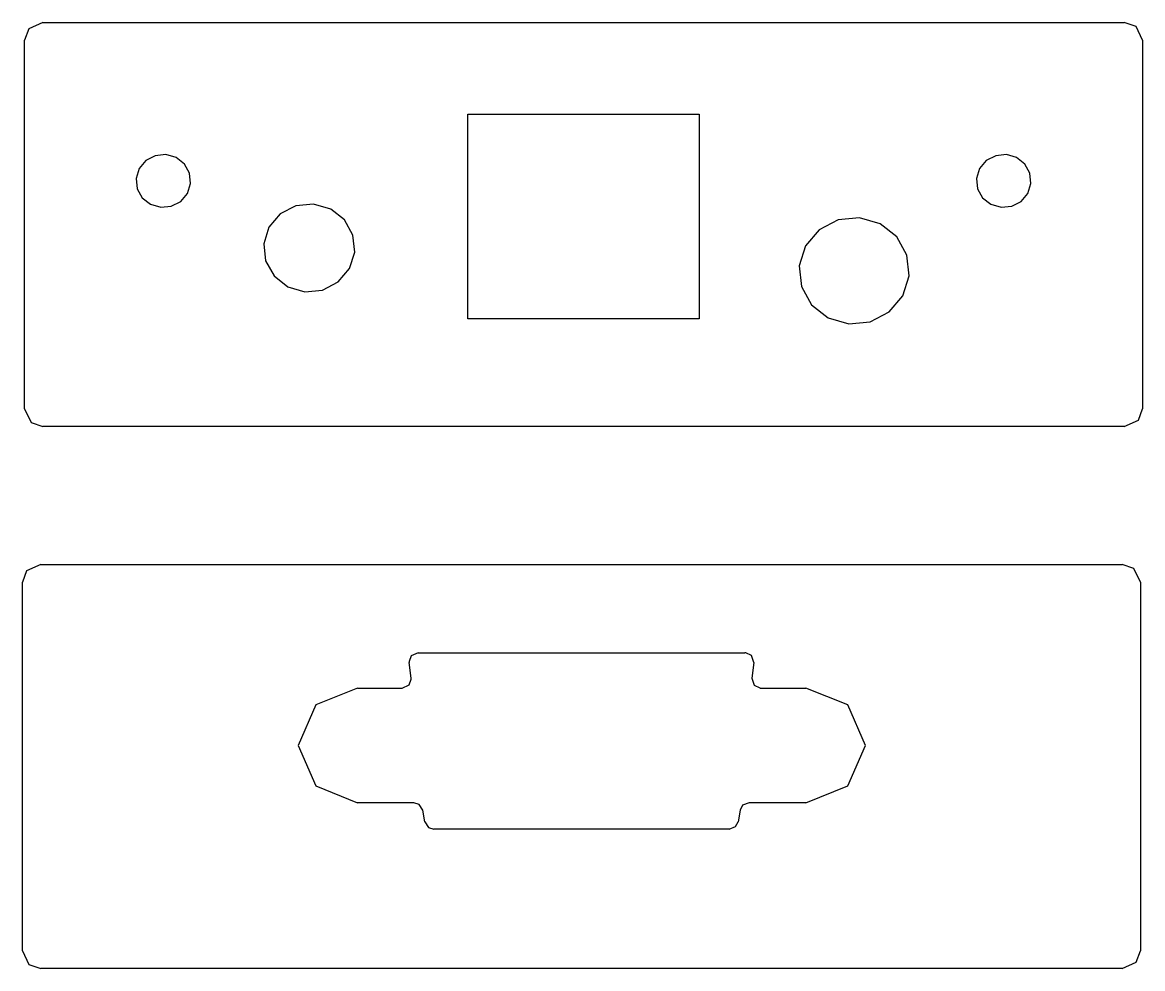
# Model space of a CAD drawing. Header units: millimetres. Extents: x 74.4 to 135.8, y 116.2 to 168.1.
import ezdxf

# ---------------------------------------------------------------- set-up
doc = ezdxf.new("R2010")
doc.units = ezdxf.units.MM

msp = doc.modelspace()

# ---------------------------------------------------------------- linework, layer by layer
at = {"color": 7, "linetype": 'Continuous'}
for p, q in [((75.493, 168.108), (134.778, 168.108)), ((74.491, 146.924), (74.491, 167.141)), ((135.779, 167.141), (135.779, 146.924)), ((98.802, 163.078), (111.468, 163.078)), ((98.802, 151.857), (98.802, 163.078)), ((111.468, 163.078), (111.468, 151.857)), ((111.468, 151.857), (98.802, 151.857)), ((134.778, 145.956), (75.493, 145.956)), ((75.38, 138.388), (134.665, 138.388)), ((74.379, 117.204), (74.379, 137.421)), ((135.667, 137.421), (135.667, 117.204)), ((96.076, 133.551), (113.969, 133.551)), ((95.689, 132.16), (95.579, 133.008)), ((114.466, 133.008), (114.356, 132.16)), ((92.755, 131.617), (95.192, 131.617)), ((114.853, 131.617), (117.328, 131.617)), ((95.836, 125.329), (92.755, 125.329)), ((117.328, 125.329), (114.21, 125.329)), ((96.441, 124.282), (96.33, 124.925)), ((113.715, 124.925), (113.605, 124.282)), ((113.111, 123.878), (96.935, 123.878)), ((134.665, 116.236), (75.38, 116.236))]:
    msp.add_line(p, q, dxfattribs=at)
at = {"color": 7, "linetype": 'Continuous', "flags": 128}
for points in [[(75.493, 168.108), (74.723, 167.759), (74.491, 167.141)], [(75.443, 168.108), (75.443, 168.107), (75.443, 168.107)], [(135.779, 167.141), (135.418, 167.884), (134.778, 168.108)], [(74.493, 167.189), (74.492, 167.189), (74.491, 167.189)], [(83.537, 159.838), (83.26, 160.336), (82.806, 160.694), (82.246, 160.857), (81.664, 160.8), (81.148, 160.532), (80.778, 160.095), (80.609, 159.553), (80.668, 158.991), (80.945, 158.493), (81.398, 158.135), (81.959, 157.972), (82.541, 158.029), (83.056, 158.296), (83.427, 158.734), (83.595, 159.275), (83.537, 159.838)], [(129.603, 159.838), (129.326, 160.336), (128.873, 160.694), (128.312, 160.857), (127.73, 160.8), (127.214, 160.532), (126.844, 160.095), (126.675, 159.553), (126.734, 158.991), (127.011, 158.493), (127.464, 158.135), (128.025, 157.972), (128.607, 158.029), (129.123, 158.296), (129.493, 158.734), (129.662, 159.275), (129.603, 159.838)], [(92.493, 156.45), (92.031, 157.28), (91.276, 157.876), (90.342, 158.148), (89.371, 158.053), (88.512, 157.607), (87.895, 156.878), (87.614, 155.975), (87.712, 155.038), (88.173, 154.208), (88.929, 153.612), (89.863, 153.34), (90.833, 153.435), (91.692, 153.881), (92.31, 154.61), (92.591, 155.512), (92.493, 156.45)], [(122.86, 155.342), (122.302, 156.346), (121.388, 157.067), (120.258, 157.396), (119.084, 157.282), (118.045, 156.742), (117.298, 155.86), (116.958, 154.768), (117.077, 153.634), (117.635, 152.63), (118.549, 151.909), (119.679, 151.581), (120.853, 151.695), (121.892, 152.234), (122.639, 153.117), (122.979, 154.208), (122.86, 155.342)], [(74.491, 146.924), (74.853, 146.18), (75.493, 145.956)], [(134.778, 145.956), (135.548, 146.305), (135.779, 146.924)], [(75.38, 138.388), (74.61, 138.039), (74.379, 137.421)], [(135.667, 137.421), (135.305, 138.165), (134.665, 138.388)], [(96.076, 133.551), (95.691, 133.377), (95.576, 133.067)], [(114.031, 133.548), (113.996, 133.551), (113.969, 133.551)], [(114.466, 133.008), (114.334, 133.399), (114.031, 133.548)], [(95.575, 133.067), (95.577, 133.033), (95.579, 133.008)], [(95.192, 131.617), (95.577, 131.791), (95.693, 132.101)], [(95.693, 132.101), (95.692, 132.135), (95.689, 132.16)], [(114.356, 132.16), (114.488, 131.77), (114.791, 131.62)], [(92.755, 131.617), (90.454, 130.696), (89.5, 128.473), (90.454, 126.25), (92.755, 125.329)], [(92.691, 131.617), (92.691, 131.616), (92.691, 131.616)], [(95.256, 131.617), (95.256, 131.619), (95.256, 131.621)], [(114.791, 131.62), (114.826, 131.617), (114.853, 131.617)], [(117.328, 125.329), (119.629, 126.25), (120.583, 128.473), (119.629, 130.696), (117.328, 131.617)], [(96.33, 124.925), (96.126, 125.239), (95.836, 125.329)], [(114.209, 125.329), (113.855, 125.187), (113.715, 124.925)], [(96.441, 124.282), (96.644, 123.968), (96.935, 123.878)], [(113.11, 123.878), (113.465, 124.02), (113.605, 124.282)], [(74.379, 117.204), (74.74, 116.46), (75.38, 116.236)], [(134.665, 116.236), (135.435, 116.586), (135.667, 117.204)]]:
    msp.add_lwpolyline(points, dxfattribs=at)

doc.saveas('drawing.dxf')
